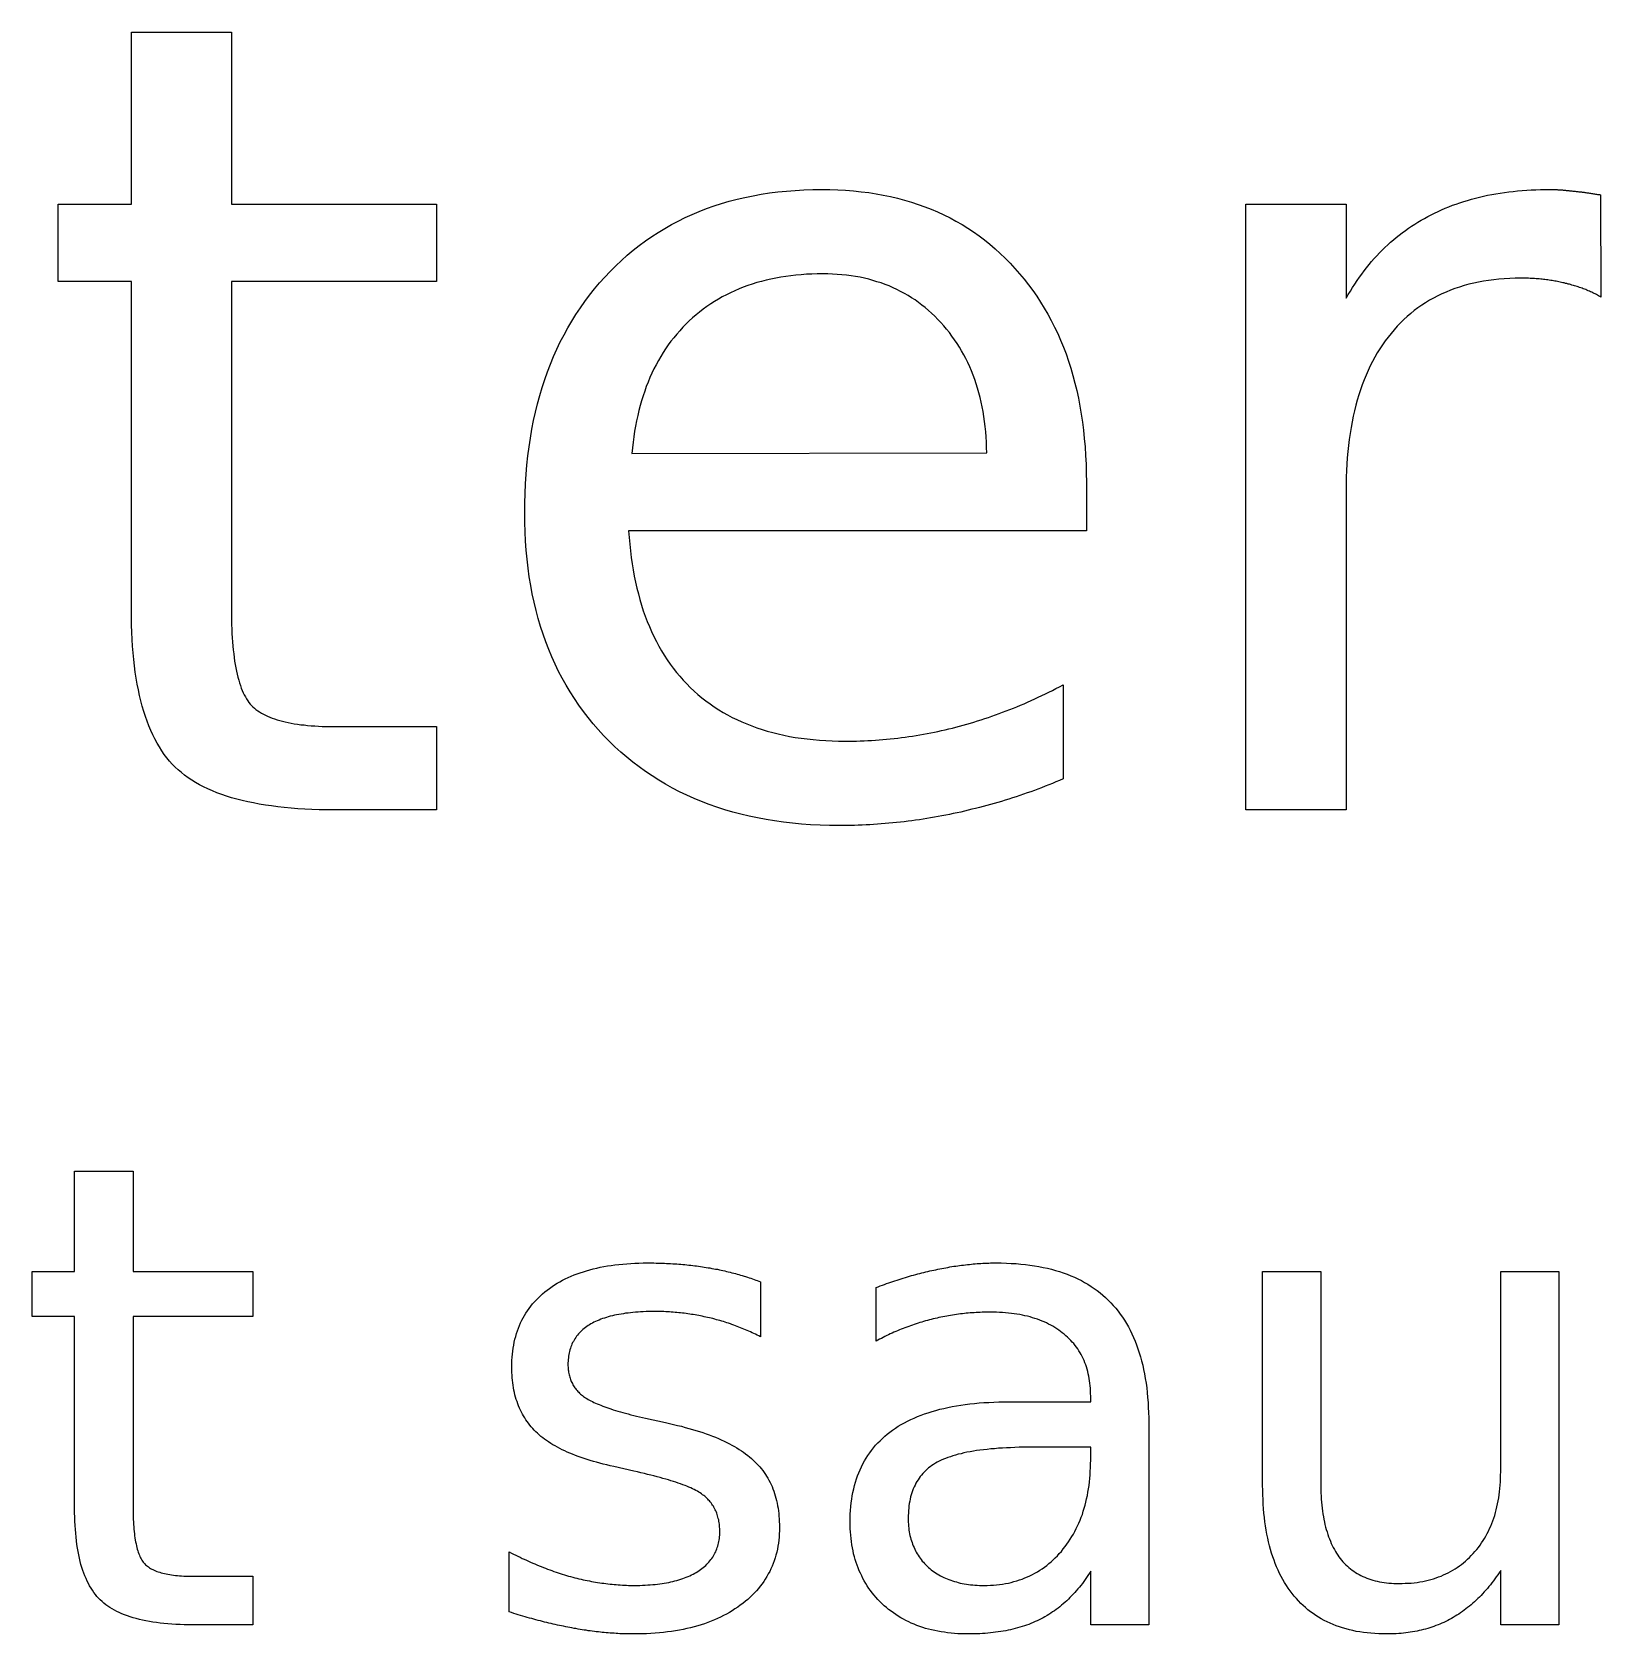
# Model space of a CAD drawing. Extents: x 0 to 494, y 0 to 480.
# Drawn here: x 215.5 to 239.47, y 364.95 to 389.44 of the extents above; entities that cross this region are included whole.
import ezdxf

# ---------------------------------------------------------------- set-up
doc = ezdxf.new("R2010")
doc.units = 0
doc.layers.get('0').update_dxf_attribs({"linetype": 'CONTINUOUS'})

msp = doc.modelspace()

# ---------------------------------------------------------------- linework, layer by layer
at = {"color": 0}
for points in [[(218.849, 379.147), (218.871, 379.126), (218.894, 379.106), (218.918, 379.086), (218.944, 379.067), (218.972, 379.049), (219, 379.032), (219.031, 379.015), (219.063, 378.999), (219.094, 378.983), (219.129, 378.968), (219.165, 378.954), (219.203, 378.942), (219.242, 378.929), (219.281, 378.917), (219.322, 378.906), (219.365, 378.896), (219.41, 378.886), (219.456, 378.876), (219.503, 378.868), (219.551, 378.861), (219.601, 378.854), (219.653, 378.849), (219.706, 378.843), (219.76, 378.838), (219.815, 378.835), (219.872, 378.831), (219.931, 378.828), (219.99, 378.826), (220.051, 378.825), (220.114, 378.825), (221.676, 378.825), (221.676, 377.551), (220.114, 377.551), (219.999, 377.553), (219.885, 377.554), (219.774, 377.558), (219.664, 377.564), (219.557, 377.569), (219.454, 377.578), (219.351, 377.588), (219.253, 377.599), (219.156, 377.611), (219.061, 377.625), (218.969, 377.64), (218.881, 377.657), (218.793, 377.675), (218.708, 377.694), (218.626, 377.715), (218.546, 377.737), (218.469, 377.761), (218.394, 377.787), (218.321, 377.814), (218.251, 377.842), (218.183, 377.872), (218.118, 377.903), (218.056, 377.936), (217.994, 377.969), (217.938, 378.006), (217.882, 378.043), (217.828, 378.081), (217.778, 378.121), (217.729, 378.162), (217.683, 378.206), (217.639, 378.25), (217.597, 378.297), (217.556, 378.349), (217.517, 378.4), (217.479, 378.456), (217.442, 378.513), (217.407, 378.572), (217.374, 378.635), (217.342, 378.699), (217.311, 378.765), (217.282, 378.835), (217.254, 378.906), (217.229, 378.981), (217.204, 379.057), (217.181, 379.135), (217.16, 379.217), (217.139, 379.3), (217.121, 379.386), (217.104, 379.474), (217.087, 379.565), (217.074, 379.658), (217.061, 379.753), (217.05, 379.851), (217.04, 379.951), (217.032, 380.054), (217.025, 380.158), (217.021, 380.267), (217.017, 380.376), (217.014, 380.487), (217.014, 380.603), (217.014, 385.629), (215.897, 385.629), (215.897, 386.813), (217.014, 386.813), (217.014, 389.442), (218.543, 389.442), (218.543, 386.813), (221.676, 386.813), (221.676, 385.629), (218.543, 385.629), (218.543, 380.603), (218.543, 380.528), (218.544, 380.456), (218.546, 380.385), (218.549, 380.315), (218.551, 380.247), (218.556, 380.182), (218.56, 380.118), (218.565, 380.056), (218.571, 379.996), (218.578, 379.938), (218.585, 379.881), (218.592, 379.826), (218.601, 379.774), (218.61, 379.722), (218.619, 379.672), (218.631, 379.625), (218.642, 379.579), (218.654, 379.535), (218.667, 379.493), (218.679, 379.453), (218.693, 379.414), (218.708, 379.378), (218.724, 379.342), (218.739, 379.308), (218.756, 379.278), (218.774, 379.249), (218.792, 379.219), (218.81, 379.194), (218.829, 379.169), (218.849, 379.147)], [(225.554, 379.421), (225.612, 379.367), (225.671, 379.315), (225.732, 379.265), (225.793, 379.217), (225.857, 379.171), (225.922, 379.126), (225.989, 379.083), (226.056, 379.042), (226.125, 379.003), (226.196, 378.965), (226.268, 378.931), (226.342, 378.896), (226.417, 378.865), (226.493, 378.835), (226.572, 378.807), (226.651, 378.781), (226.732, 378.756), (226.815, 378.733), (226.899, 378.713), (226.985, 378.693), (227.071, 378.675), (227.16, 378.66), (227.25, 378.646), (227.34, 378.635), (227.433, 378.625), (227.528, 378.617), (227.624, 378.61), (227.721, 378.606), (227.819, 378.603), (227.919, 378.601), (227.978, 378.601), (228.036, 378.603), (228.094, 378.604), (228.153, 378.606), (228.21, 378.608), (228.268, 378.61), (228.325, 378.614), (228.383, 378.617), (228.44, 378.621), (228.497, 378.626), (228.554, 378.631), (228.611, 378.636), (228.668, 378.642), (228.725, 378.649), (228.782, 378.656), (228.838, 378.662), (228.894, 378.671), (228.95, 378.679), (229.007, 378.688), (229.063, 378.697), (229.118, 378.707), (229.174, 378.718), (229.229, 378.728), (229.285, 378.739), (229.34, 378.751), (229.396, 378.764), (229.45, 378.776), (229.506, 378.789), (229.56, 378.803), (229.614, 378.817), (229.669, 378.832), (229.725, 378.846), (229.779, 378.862), (229.835, 378.878), (229.89, 378.894), (229.944, 378.911), (230, 378.929), (230.054, 378.947), (230.11, 378.965), (230.164, 378.983), (230.218, 379.003), (230.274, 379.024), (230.328, 379.043), (230.382, 379.064), (230.438, 379.086), (230.492, 379.107), (230.546, 379.129), (230.601, 379.153), (230.656, 379.175), (230.71, 379.199), (230.764, 379.224), (230.818, 379.247), (230.872, 379.272), (230.926, 379.299), (230.981, 379.325), (231.035, 379.351), (231.089, 379.378), (231.143, 379.406), (231.197, 379.433), (231.251, 379.461), (231.251, 378.024), (231.197, 378), (231.142, 377.978), (231.088, 377.956), (231.032, 377.933), (230.978, 377.912), (230.922, 377.89), (230.867, 377.869), (230.813, 377.85), (230.757, 377.829), (230.701, 377.81), (230.646, 377.79), (230.59, 377.772), (230.535, 377.753), (230.479, 377.735), (230.422, 377.717), (230.367, 377.7), (230.311, 377.682), (230.254, 377.665), (230.199, 377.65), (230.142, 377.633), (230.085, 377.618), (230.029, 377.603), (229.972, 377.588), (229.915, 377.574), (229.858, 377.56), (229.801, 377.546), (229.744, 377.532), (229.688, 377.519), (229.631, 377.506), (229.574, 377.494), (229.515, 377.482), (229.458, 377.471), (229.401, 377.46), (229.343, 377.449), (229.286, 377.439), (229.228, 377.428), (229.171, 377.419), (229.112, 377.41), (229.056, 377.401), (228.997, 377.393), (228.939, 377.385), (228.882, 377.378), (228.824, 377.371), (228.765, 377.364), (228.707, 377.357), (228.649, 377.351), (228.59, 377.346), (228.532, 377.342), (228.474, 377.336), (228.415, 377.332), (228.357, 377.328), (228.299, 377.325), (228.24, 377.322), (228.182, 377.319), (228.122, 377.317), (228.064, 377.315), (228.006, 377.314), (227.946, 377.313), (227.888, 377.313), (227.829, 377.313), (227.682, 377.314), (227.538, 377.318), (227.394, 377.325), (227.254, 377.335), (227.115, 377.347), (226.979, 377.364), (226.844, 377.382), (226.712, 377.404), (226.582, 377.428), (226.453, 377.456), (226.326, 377.485), (226.203, 377.518), (226.081, 377.554), (225.96, 377.593), (225.842, 377.635), (225.726, 377.679), (225.612, 377.726), (225.5, 377.776), (225.39, 377.829), (225.282, 377.885), (225.176, 377.944), (225.072, 378.006), (224.971, 378.071), (224.871, 378.138), (224.772, 378.208), (224.676, 378.281), (224.583, 378.357), (224.492, 378.436), (224.403, 378.517), (224.314, 378.601), (224.231, 378.689), (224.149, 378.778), (224.069, 378.869), (223.993, 378.963), (223.921, 379.057), (223.85, 379.154), (223.783, 379.253), (223.718, 379.354), (223.657, 379.457), (223.599, 379.563), (223.542, 379.669), (223.489, 379.779), (223.439, 379.89), (223.392, 380.004), (223.347, 380.119), (223.306, 380.236), (223.267, 380.356), (223.231, 380.476), (223.199, 380.6), (223.168, 380.726), (223.14, 380.853), (223.117, 380.983), (223.094, 381.114), (223.076, 381.247), (223.061, 381.383), (223.047, 381.521), (223.038, 381.66), (223.031, 381.801), (223.026, 381.946), (223.025, 382.092), (223.026, 382.242), (223.031, 382.39), (223.038, 382.536), (223.046, 382.681), (223.058, 382.822), (223.074, 382.963), (223.092, 383.101), (223.111, 383.236), (223.135, 383.371), (223.161, 383.503), (223.189, 383.632), (223.221, 383.76), (223.254, 383.885), (223.292, 384.008), (223.331, 384.129), (223.372, 384.249), (223.418, 384.365), (223.465, 384.481), (223.515, 384.593), (223.568, 384.704), (223.625, 384.813), (223.683, 384.919), (223.744, 385.024), (223.808, 385.126), (223.875, 385.226), (223.944, 385.324), (224.015, 385.421), (224.09, 385.514), (224.168, 385.606), (224.249, 385.696), (224.332, 385.783), (224.417, 385.868), (224.503, 385.95), (224.592, 386.029), (224.683, 386.106), (224.775, 386.178), (224.869, 386.249), (224.967, 386.315), (225.064, 386.379), (225.164, 386.44), (225.267, 386.499), (225.371, 386.553), (225.476, 386.606), (225.583, 386.654), (225.693, 386.7), (225.804, 386.743), (225.918, 386.783), (226.033, 386.821), (226.15, 386.856), (226.269, 386.886), (226.39, 386.915), (226.514, 386.94), (226.638, 386.963), (226.765, 386.982), (226.893, 386.999), (227.024, 387.011), (227.156, 387.022), (227.29, 387.029), (227.426, 387.033), (227.564, 387.036), (227.688, 387.035), (227.81, 387.031), (227.929, 387.024), (228.049, 387.014), (228.165, 387.001), (228.281, 386.987), (228.393, 386.969), (228.504, 386.95), (228.614, 386.926), (228.722, 386.901), (228.829, 386.874), (228.933, 386.842), (229.036, 386.808), (229.138, 386.772), (229.236, 386.733), (229.333, 386.692), (229.429, 386.647), (229.524, 386.601), (229.615, 386.551), (229.707, 386.499), (229.796, 386.444), (229.882, 386.386), (229.968, 386.326), (230.051, 386.263), (230.133, 386.197), (230.213, 386.129), (230.292, 386.057), (230.368, 385.983), (230.443, 385.907), (230.515, 385.828), (230.588, 385.747), (230.657, 385.664), (230.724, 385.579), (230.787, 385.493), (230.849, 385.404), (230.908, 385.314), (230.965, 385.221), (231.021, 385.128), (231.072, 385.031), (231.122, 384.932), (231.169, 384.832), (231.214, 384.731), (231.257, 384.626), (231.297, 384.521), (231.335, 384.412), (231.369, 384.303), (231.403, 384.19), (231.432, 384.076), (231.46, 383.961), (231.486, 383.844), (231.508, 383.725), (231.529, 383.603), (231.547, 383.479), (231.564, 383.354), (231.576, 383.228), (231.588, 383.099), (231.596, 382.967), (231.603, 382.835), (231.606, 382.699), (231.607, 382.563), (231.607, 381.818), (224.612, 381.818), (224.619, 381.714), (224.629, 381.612), (224.639, 381.511), (224.651, 381.412), (224.665, 381.315), (224.682, 381.219), (224.699, 381.125), (224.718, 381.033), (224.739, 380.943), (224.761, 380.854), (224.785, 380.767), (224.811, 380.681), (224.837, 380.596), (224.867, 380.514), (224.897, 380.433), (224.929, 380.354), (224.964, 380.276), (224.999, 380.201), (225.036, 380.126), (225.075, 380.054), (225.115, 379.983), (225.158, 379.914), (225.201, 379.847), (225.247, 379.781), (225.294, 379.717), (225.343, 379.654), (225.393, 379.593), (225.446, 379.533), (225.5, 379.476), (225.554, 379.421)], [(238.908, 385.606), (238.888, 385.61), (238.868, 385.615), (238.847, 385.619), (238.828, 385.624), (238.807, 385.628), (238.786, 385.632), (238.765, 385.636), (238.744, 385.639), (238.724, 385.643), (238.703, 385.646), (238.681, 385.65), (238.66, 385.653), (238.638, 385.656), (238.615, 385.658), (238.594, 385.661), (238.572, 385.664), (238.55, 385.665), (238.526, 385.668), (238.504, 385.669), (238.482, 385.671), (238.458, 385.672), (238.436, 385.674), (238.412, 385.675), (238.389, 385.676), (238.365, 385.678), (238.343, 385.678), (238.318, 385.679), (238.294, 385.679), (238.271, 385.679), (238.247, 385.679), (238.161, 385.679), (238.078, 385.675), (237.994, 385.671), (237.912, 385.664), (237.833, 385.656), (237.754, 385.646), (237.676, 385.633), (237.601, 385.619), (237.526, 385.604), (237.453, 385.586), (237.381, 385.567), (237.31, 385.544), (237.24, 385.521), (237.172, 385.496), (237.106, 385.468), (237.04, 385.439), (236.976, 385.408), (236.912, 385.376), (236.851, 385.342), (236.792, 385.304), (236.732, 385.267), (236.675, 385.226), (236.618, 385.183), (236.564, 385.14), (236.51, 385.094), (236.458, 385.046), (236.407, 384.996), (236.357, 384.944), (236.31, 384.892), (236.263, 384.836), (236.217, 384.779), (236.174, 384.721), (236.132, 384.661), (236.092, 384.6), (236.053, 384.537), (236.015, 384.472), (235.979, 384.407), (235.944, 384.339), (235.912, 384.269), (235.881, 384.197), (235.851, 384.125), (235.824, 384.05), (235.796, 383.974), (235.771, 383.896), (235.747, 383.817), (235.725, 383.736), (235.704, 383.653), (235.686, 383.569), (235.668, 383.483), (235.653, 383.396), (235.638, 383.307), (235.625, 383.215), (235.614, 383.124), (235.603, 383.029), (235.594, 382.933), (235.588, 382.836), (235.583, 382.737), (235.579, 382.636), (235.576, 382.533), (235.576, 382.431), (235.576, 377.551), (234.046, 377.551), (234.046, 386.813), (235.576, 386.813), (235.576, 385.374), (235.608, 385.429), (235.642, 385.483), (235.675, 385.537), (235.708, 385.59), (235.744, 385.643), (235.779, 385.693), (235.815, 385.743), (235.853, 385.792), (235.89, 385.84), (235.928, 385.888), (235.967, 385.933), (236.006, 385.978), (236.046, 386.022), (236.086, 386.065), (236.128, 386.107), (236.169, 386.149), (236.213, 386.189), (236.256, 386.228), (236.3, 386.265), (236.344, 386.303), (236.389, 386.339), (236.435, 386.375), (236.482, 386.41), (236.528, 386.443), (236.576, 386.475), (236.625, 386.506), (236.674, 386.536), (236.724, 386.567), (236.774, 386.594), (236.825, 386.622), (236.876, 386.649), (236.928, 386.675), (236.982, 386.7), (237.035, 386.725), (237.09, 386.749), (237.146, 386.771), (237.201, 386.793), (237.258, 386.813), (237.315, 386.833), (237.374, 386.851), (237.433, 386.869), (237.493, 386.886), (237.553, 386.903), (237.614, 386.918), (237.676, 386.932), (237.739, 386.946), (237.803, 386.958), (237.867, 386.969), (237.931, 386.979), (237.997, 386.989), (238.063, 386.999), (238.131, 387.006), (238.197, 387.013), (238.267, 387.019), (238.336, 387.024), (238.406, 387.028), (238.476, 387.032), (238.547, 387.033), (238.619, 387.035), (238.693, 387.035), (238.704, 387.035), (238.714, 387.035), (238.725, 387.035), (238.736, 387.035), (238.746, 387.035), (238.757, 387.035), (238.768, 387.035), (238.779, 387.033), (238.79, 387.033), (238.801, 387.033), (238.813, 387.032), (238.824, 387.032), (238.835, 387.031), (238.847, 387.031), (238.858, 387.029), (238.869, 387.028), (238.882, 387.028), (238.893, 387.026), (238.906, 387.025), (238.917, 387.025), (238.929, 387.024), (238.942, 387.022), (238.953, 387.021), (238.965, 387.019), (238.978, 387.018), (238.99, 387.017), (239.003, 387.015), (239.015, 387.014), (239.028, 387.013), (239.04, 387.011), (239.053, 387.01), (239.065, 387.008), (239.079, 387.007), (239.092, 387.006), (239.104, 387.004), (239.118, 387.003), (239.132, 387.001), (239.144, 387), (239.158, 386.999), (239.172, 386.997), (239.185, 386.996), (239.199, 386.993), (239.213, 386.992), (239.226, 386.99), (239.24, 386.987), (239.256, 386.986), (239.269, 386.983), (239.283, 386.982), (239.297, 386.979), (239.313, 386.978), (239.326, 386.975), (239.342, 386.974), (239.356, 386.971), (239.371, 386.968), (239.386, 386.965), (239.401, 386.964), (239.417, 386.961), (239.432, 386.958), (239.447, 386.956), (239.463, 386.953), (239.471, 385.39), (239.453, 385.4), (239.436, 385.41), (239.418, 385.419), (239.401, 385.428), (239.383, 385.438), (239.365, 385.446), (239.349, 385.456), (239.331, 385.464), (239.313, 385.472), (239.294, 385.481), (239.275, 385.487), (239.257, 385.496), (239.239, 385.504), (239.221, 385.511), (239.201, 385.518), (239.183, 385.525), (239.164, 385.532), (239.144, 385.539), (239.125, 385.546), (239.107, 385.551), (239.088, 385.558), (239.068, 385.564), (239.049, 385.569), (239.028, 385.575), (239.008, 385.581), (238.989, 385.586), (238.968, 385.59), (238.949, 385.596), (238.928, 385.6), (238.908, 385.606)], [(229.383, 385.001), (229.338, 385.05), (229.29, 385.097), (229.243, 385.143), (229.194, 385.186), (229.144, 385.229), (229.094, 385.269), (229.042, 385.308), (228.99, 385.346), (228.936, 385.381), (228.882, 385.415), (228.826, 385.447), (228.769, 385.478), (228.711, 385.507), (228.653, 385.533), (228.593, 385.56), (228.533, 385.583), (228.471, 385.606), (228.408, 385.626), (228.344, 385.646), (228.281, 385.662), (228.215, 385.679), (228.149, 385.693), (228.081, 385.706), (228.013, 385.715), (227.943, 385.725), (227.872, 385.732), (227.801, 385.737), (227.728, 385.742), (227.656, 385.744), (227.581, 385.746), (227.496, 385.744), (227.413, 385.742), (227.331, 385.739), (227.25, 385.733), (227.169, 385.725), (227.092, 385.717), (227.014, 385.707), (226.938, 385.694), (226.862, 385.681), (226.788, 385.665), (226.714, 385.649), (226.643, 385.631), (226.572, 385.611), (226.501, 385.589), (226.433, 385.565), (226.365, 385.54), (226.3, 385.515), (226.235, 385.486), (226.169, 385.457), (226.107, 385.426), (226.044, 385.393), (225.985, 385.358), (225.925, 385.322), (225.867, 385.285), (225.808, 385.246), (225.753, 385.206), (225.697, 385.162), (225.643, 385.119), (225.59, 385.074), (225.539, 385.026), (225.489, 384.978), (225.44, 384.928), (225.393, 384.876), (225.347, 384.824), (225.303, 384.769), (225.26, 384.715), (225.218, 384.658), (225.178, 384.601), (225.14, 384.542), (225.103, 384.482), (225.067, 384.419), (225.033, 384.357), (225, 384.293), (224.969, 384.226), (224.939, 384.16), (224.91, 384.092), (224.883, 384.022), (224.858, 383.951), (224.833, 383.879), (224.811, 383.806), (224.789, 383.732), (224.769, 383.656), (224.751, 383.578), (224.733, 383.5), (224.718, 383.419), (224.704, 383.339), (224.692, 383.256), (224.681, 383.172), (224.671, 383.088), (224.663, 383), (230.086, 383.008), (230.083, 383.092), (230.081, 383.174), (230.076, 383.254), (230.069, 383.333), (230.061, 383.411), (230.053, 383.487), (230.042, 383.564), (230.029, 383.639), (230.015, 383.713), (230, 383.785), (229.983, 383.857), (229.965, 383.926), (229.946, 383.996), (229.925, 384.064), (229.901, 384.131), (229.878, 384.197), (229.851, 384.263), (229.825, 384.325), (229.796, 384.388), (229.767, 384.449), (229.735, 384.51), (229.701, 384.568), (229.667, 384.626), (229.631, 384.683), (229.593, 384.739), (229.554, 384.794), (229.514, 384.847), (229.471, 384.9), (229.428, 384.951), (229.383, 385.001)], [(217.218, 366.025), (217.231, 366.013), (217.244, 366), (217.258, 365.989), (217.274, 365.978), (217.289, 365.967), (217.306, 365.957), (217.324, 365.947), (217.342, 365.938), (217.361, 365.928), (217.382, 365.919), (217.403, 365.911), (217.424, 365.904), (217.447, 365.897), (217.469, 365.89), (217.494, 365.883), (217.519, 365.878), (217.544, 365.872), (217.572, 365.867), (217.599, 365.861), (217.628, 365.857), (217.657, 365.853), (217.686, 365.85), (217.717, 365.846), (217.749, 365.843), (217.782, 365.842), (217.815, 365.839), (217.849, 365.838), (217.883, 365.838), (217.919, 365.836), (217.956, 365.836), (218.868, 365.836), (218.868, 365.093), (217.956, 365.093), (217.888, 365.094), (217.822, 365.094), (217.757, 365.097), (217.693, 365.1), (217.631, 365.104), (217.571, 365.108), (217.511, 365.114), (217.453, 365.121), (217.397, 365.128), (217.342, 365.136), (217.289, 365.144), (217.236, 365.154), (217.185, 365.165), (217.136, 365.176), (217.087, 365.189), (217.042, 365.201), (216.996, 365.215), (216.953, 365.231), (216.91, 365.246), (216.869, 365.263), (216.829, 365.281), (216.792, 365.299), (216.756, 365.318), (216.719, 365.338), (216.686, 365.358), (216.654, 365.379), (216.622, 365.401), (216.593, 365.425), (216.565, 365.45), (216.538, 365.475), (216.513, 365.501), (216.487, 365.529), (216.464, 365.558), (216.44, 365.589), (216.418, 365.621), (216.397, 365.654), (216.376, 365.689), (216.357, 365.725), (216.339, 365.763), (216.321, 365.801), (216.304, 365.842), (216.288, 365.883), (216.272, 365.926), (216.258, 365.971), (216.244, 366.017), (216.232, 366.064), (216.221, 366.112), (216.21, 366.164), (216.2, 366.215), (216.19, 366.268), (216.182, 366.322), (216.175, 366.378), (216.168, 366.435), (216.163, 366.493), (216.158, 366.553), (216.154, 366.614), (216.151, 366.676), (216.149, 366.74), (216.147, 366.807), (216.147, 366.874), (216.147, 369.806), (215.496, 369.806), (215.496, 370.496), (216.147, 370.496), (216.147, 372.029), (217.039, 372.029), (217.039, 370.496), (218.868, 370.496), (218.868, 369.806), (217.039, 369.806), (217.039, 366.874), (217.04, 366.829), (217.04, 366.787), (217.042, 366.746), (217.043, 366.706), (217.044, 366.667), (217.047, 366.628), (217.05, 366.59), (217.053, 366.554), (217.056, 366.519), (217.06, 366.485), (217.064, 366.453), (217.068, 366.421), (217.074, 366.389), (217.078, 366.36), (217.085, 366.331), (217.09, 366.303), (217.097, 366.276), (217.104, 366.25), (217.111, 366.226), (217.119, 366.203), (217.126, 366.179), (217.136, 366.158), (217.144, 366.138), (217.154, 366.118), (217.164, 366.1), (217.174, 366.083), (217.185, 366.067), (217.194, 366.051), (217.207, 366.037), (217.218, 366.025)], [(225.847, 369.786), (225.819, 369.793), (225.793, 369.799), (225.765, 369.804), (225.737, 369.81), (225.711, 369.815), (225.683, 369.821), (225.656, 369.826), (225.629, 369.831), (225.601, 369.836), (225.574, 369.84), (225.546, 369.844), (225.518, 369.849), (225.49, 369.851), (225.462, 369.856), (225.435, 369.858), (225.407, 369.862), (225.378, 369.865), (225.35, 369.868), (225.322, 369.869), (225.293, 369.872), (225.265, 369.874), (225.237, 369.876), (225.208, 369.878), (225.179, 369.879), (225.151, 369.881), (225.122, 369.881), (225.094, 369.882), (225.065, 369.882), (225.036, 369.883), (225.007, 369.883), (224.964, 369.882), (224.921, 369.882), (224.879, 369.881), (224.837, 369.879), (224.796, 369.878), (224.756, 369.875), (224.717, 369.872), (224.678, 369.868), (224.64, 369.865), (224.603, 369.86), (224.567, 369.856), (224.532, 369.85), (224.496, 369.844), (224.462, 369.839), (224.429, 369.832), (224.396, 369.825), (224.364, 369.818), (224.332, 369.81), (224.301, 369.801), (224.272, 369.793), (224.243, 369.783), (224.215, 369.774), (224.188, 369.764), (224.16, 369.753), (224.133, 369.742), (224.108, 369.731), (224.083, 369.719), (224.06, 369.707), (224.036, 369.693), (224.014, 369.681), (223.992, 369.667), (223.972, 369.653), (223.951, 369.638), (223.932, 369.622), (223.914, 369.607), (223.896, 369.592), (223.879, 369.575), (223.862, 369.558), (223.847, 369.54), (223.832, 369.522), (223.818, 369.504), (223.804, 369.486), (223.792, 369.467), (223.779, 369.447), (223.768, 369.426), (223.757, 369.407), (223.747, 369.386), (223.739, 369.364), (223.731, 369.343), (223.722, 369.321), (223.715, 369.297), (223.71, 369.274), (223.704, 369.25), (223.699, 369.226), (223.694, 369.201), (223.692, 369.176), (223.689, 369.151), (223.688, 369.125), (223.686, 369.1), (223.686, 369.072), (223.686, 369.053), (223.688, 369.032), (223.689, 369.013), (223.69, 368.993), (223.693, 368.974), (223.696, 368.954), (223.699, 368.936), (223.703, 368.917), (223.707, 368.899), (223.712, 368.881), (223.718, 368.864), (223.724, 368.846), (223.731, 368.829), (223.737, 368.813), (223.744, 368.796), (223.753, 368.781), (223.761, 368.764), (223.771, 368.749), (223.781, 368.733), (223.79, 368.719), (223.801, 368.704), (223.813, 368.69), (223.825, 368.676), (223.837, 368.662), (223.85, 368.649), (223.864, 368.635), (223.878, 368.622), (223.892, 368.61), (223.907, 368.597), (223.922, 368.585), (223.939, 368.574), (223.956, 368.563), (223.974, 368.551), (223.993, 368.539), (224.014, 368.528), (224.036, 368.517), (224.058, 368.506), (224.082, 368.494), (224.107, 368.482), (224.133, 368.471), (224.16, 368.46), (224.188, 368.449), (224.217, 368.438), (224.247, 368.426), (224.278, 368.415), (224.31, 368.404), (224.343, 368.393), (224.378, 368.382), (224.413, 368.371), (224.45, 368.36), (224.487, 368.35), (224.525, 368.339), (224.565, 368.328), (224.606, 368.317), (224.647, 368.306), (224.69, 368.296), (224.735, 368.285), (224.779, 368.274), (224.825, 368.264), (224.872, 368.253), (225.176, 368.185), (225.239, 368.171), (225.3, 368.157), (225.36, 368.143), (225.418, 368.128), (225.476, 368.112), (225.532, 368.097), (225.587, 368.082), (225.642, 368.065), (225.694, 368.049), (225.746, 368.032), (225.796, 368.014), (225.844, 367.996), (225.892, 367.978), (225.939, 367.96), (225.985, 367.94), (226.028, 367.921), (226.071, 367.901), (226.112, 367.881), (226.153, 367.861), (226.192, 367.84), (226.231, 367.819), (226.267, 367.797), (226.303, 367.775), (226.337, 367.753), (226.369, 367.731), (226.401, 367.707), (226.432, 367.683), (226.462, 367.66), (226.49, 367.636), (226.517, 367.611), (226.543, 367.586), (226.568, 367.561), (226.593, 367.535), (226.617, 367.508), (226.639, 367.481), (226.661, 367.453), (226.682, 367.424), (226.703, 367.394), (226.721, 367.365), (226.739, 367.335), (226.757, 367.303), (226.774, 367.271), (226.789, 367.239), (226.804, 367.206), (226.817, 367.171), (226.831, 367.136), (226.842, 367.101), (226.853, 367.065), (226.864, 367.029), (226.872, 366.992), (226.882, 366.954), (226.889, 366.915), (226.896, 366.876), (226.901, 366.836), (226.907, 366.796), (226.91, 366.754), (226.914, 366.713), (226.915, 366.671), (226.917, 366.628), (226.918, 366.583), (226.917, 366.533), (226.915, 366.485), (226.911, 366.436), (226.907, 366.389), (226.901, 366.342), (226.893, 366.296), (226.885, 366.25), (226.875, 366.206), (226.864, 366.161), (226.851, 366.117), (226.837, 366.074), (226.822, 366.032), (226.806, 365.99), (226.788, 365.95), (226.768, 365.91), (226.747, 365.871), (226.725, 365.832), (226.701, 365.794), (226.678, 365.757), (226.651, 365.719), (226.624, 365.685), (226.596, 365.649), (226.565, 365.614), (226.535, 365.581), (226.501, 365.547), (226.468, 365.515), (226.433, 365.483), (226.396, 365.453), (226.358, 365.422), (226.319, 365.393), (226.279, 365.364), (226.237, 365.336), (226.196, 365.31), (226.153, 365.283), (226.11, 365.258), (226.064, 365.235), (226.018, 365.211), (225.971, 365.19), (225.924, 365.168), (225.874, 365.149), (225.824, 365.129), (225.772, 365.111), (225.721, 365.094), (225.668, 365.078), (225.614, 365.064), (225.558, 365.049), (225.503, 365.036), (225.446, 365.024), (225.388, 365.013), (225.329, 365.003), (225.269, 364.993), (225.208, 364.985), (225.146, 364.978), (225.083, 364.971), (225.019, 364.965), (224.954, 364.961), (224.888, 364.958), (224.821, 364.956), (224.753, 364.954), (224.685, 364.954), (224.656, 364.954), (224.626, 364.954), (224.597, 364.954), (224.568, 364.956), (224.539, 364.956), (224.51, 364.957), (224.479, 364.958), (224.45, 364.96), (224.421, 364.961), (224.39, 364.964), (224.361, 364.965), (224.331, 364.968), (224.301, 364.969), (224.271, 364.972), (224.24, 364.975), (224.21, 364.978), (224.181, 364.982), (224.15, 364.985), (224.119, 364.989), (224.089, 364.992), (224.057, 364.996), (224.026, 365), (223.996, 365.004), (223.965, 365.01), (223.933, 365.014), (223.903, 365.019), (223.872, 365.024), (223.84, 365.029), (223.808, 365.035), (223.778, 365.04), (223.746, 365.046), (223.715, 365.051), (223.683, 365.058), (223.651, 365.064), (223.619, 365.071), (223.589, 365.076), (223.557, 365.083), (223.524, 365.09), (223.492, 365.097), (223.46, 365.104), (223.428, 365.112), (223.394, 365.119), (223.362, 365.128), (223.329, 365.136), (223.296, 365.144), (223.264, 365.153), (223.231, 365.161), (223.197, 365.169), (223.164, 365.179), (223.131, 365.189), (223.096, 365.197), (223.063, 365.207), (223.029, 365.217), (222.994, 365.228), (222.961, 365.237), (222.926, 365.247), (222.893, 365.258), (222.858, 365.269), (222.824, 365.281), (222.789, 365.292), (222.789, 366.207), (222.822, 366.19), (222.854, 366.174), (222.888, 366.158), (222.919, 366.142), (222.953, 366.126), (222.985, 366.11), (223.018, 366.096), (223.05, 366.081), (223.082, 366.065), (223.115, 366.051), (223.147, 366.037), (223.181, 366.024), (223.212, 366.01), (223.244, 365.996), (223.276, 365.983), (223.31, 365.971), (223.342, 365.958), (223.374, 365.946), (223.406, 365.935), (223.439, 365.922), (223.471, 365.911), (223.503, 365.9), (223.535, 365.889), (223.567, 365.879), (223.599, 365.868), (223.631, 365.858), (223.663, 365.849), (223.694, 365.84), (223.726, 365.831), (223.758, 365.822), (223.79, 365.814), (223.822, 365.806), (223.854, 365.799), (223.885, 365.79), (223.917, 365.783), (223.949, 365.776), (223.981, 365.769), (224.013, 365.764), (224.044, 365.758), (224.075, 365.753), (224.107, 365.747), (224.139, 365.742), (224.171, 365.736), (224.201, 365.732), (224.233, 365.728), (224.265, 365.724), (224.296, 365.719), (224.328, 365.717), (224.36, 365.714), (224.39, 365.71), (224.422, 365.708), (224.453, 365.706), (224.485, 365.703), (224.517, 365.701), (224.547, 365.7), (224.579, 365.699), (224.61, 365.697), (224.642, 365.697), (224.672, 365.696), (224.704, 365.696), (224.744, 365.697), (224.786, 365.697), (224.826, 365.699), (224.865, 365.7), (224.904, 365.703), (224.943, 365.706), (224.981, 365.708), (225.018, 365.711), (225.054, 365.715), (225.089, 365.719), (225.125, 365.725), (225.158, 365.731), (225.193, 365.736), (225.226, 365.743), (225.258, 365.75), (225.29, 365.757), (225.321, 365.764), (225.351, 365.772), (225.382, 365.782), (225.411, 365.79), (225.439, 365.8), (225.468, 365.811), (225.494, 365.821), (225.522, 365.832), (225.547, 365.844), (225.574, 365.856), (225.597, 365.868), (225.622, 365.881), (225.646, 365.894), (225.668, 365.908), (225.69, 365.924), (225.711, 365.939), (225.732, 365.954), (225.753, 365.969), (225.771, 365.986), (225.79, 366.003), (225.807, 366.019), (225.824, 366.036), (225.84, 366.054), (225.856, 366.072), (225.871, 366.092), (225.885, 366.11), (225.897, 366.129), (225.91, 366.149), (225.921, 366.169), (225.932, 366.189), (225.943, 366.21), (225.951, 366.232), (225.96, 366.253), (225.968, 366.275), (225.975, 366.297), (225.982, 366.321), (225.987, 366.343), (225.992, 366.367), (225.996, 366.39), (226, 366.415), (226.003, 366.44), (226.004, 366.465), (226.006, 366.49), (226.006, 366.517), (226.006, 366.54), (226.004, 366.564), (226.003, 366.588), (226.001, 366.61), (225.999, 366.632), (225.996, 366.654), (225.993, 366.676), (225.989, 366.697), (225.983, 366.718), (225.978, 366.739), (225.972, 366.758), (225.967, 366.779), (225.96, 366.799), (225.953, 366.817), (225.944, 366.836), (225.936, 366.854), (225.926, 366.872), (225.917, 366.89), (225.907, 366.907), (225.896, 366.924), (225.885, 366.94), (225.874, 366.956), (225.861, 366.972), (225.849, 366.987), (225.835, 367.001), (225.821, 367.017), (225.807, 367.031), (225.792, 367.044), (225.776, 367.058), (225.76, 367.071), (225.743, 367.083), (225.725, 367.097), (225.706, 367.11), (225.685, 367.122), (225.664, 367.135), (225.64, 367.147), (225.615, 367.16), (225.59, 367.172), (225.563, 367.186), (225.535, 367.199), (225.504, 367.211), (225.474, 367.224), (225.442, 367.236), (225.407, 367.247), (225.372, 367.26), (225.336, 367.272), (225.299, 367.285), (225.26, 367.297), (225.221, 367.31), (225.179, 367.322), (225.136, 367.333), (225.092, 367.346), (225.047, 367.358), (225, 367.371), (224.953, 367.382), (224.903, 367.394), (224.853, 367.407), (224.801, 367.418), (224.749, 367.431), (224.694, 367.442), (224.385, 367.515), (224.331, 367.526), (224.278, 367.539), (224.225, 367.551), (224.174, 367.564), (224.124, 367.578), (224.074, 367.592), (224.025, 367.606), (223.978, 367.621), (223.932, 367.635), (223.886, 367.651), (223.842, 367.667), (223.799, 367.683), (223.757, 367.7), (223.715, 367.717), (223.675, 367.735), (223.636, 367.751), (223.597, 367.771), (223.561, 367.789), (223.525, 367.808), (223.489, 367.828), (223.456, 367.847), (223.422, 367.868), (223.39, 367.889), (223.358, 367.91), (223.329, 367.932), (223.3, 367.953), (223.272, 367.975), (223.244, 367.999), (223.219, 368.022), (223.194, 368.046), (223.169, 368.069), (223.147, 368.094), (223.124, 368.121), (223.103, 368.146), (223.082, 368.174), (223.063, 368.2), (223.043, 368.228), (223.025, 368.257), (223.007, 368.286), (222.99, 368.315), (222.975, 368.346), (222.96, 368.376), (222.944, 368.408), (222.932, 368.44), (222.919, 368.474), (222.907, 368.507), (222.896, 368.54), (222.886, 368.575), (222.876, 368.61), (222.868, 368.646), (222.86, 368.682), (222.853, 368.718), (222.847, 368.756), (222.842, 368.793), (222.837, 368.832), (222.833, 368.871), (222.831, 368.911), (222.829, 368.951), (222.828, 368.993), (222.828, 369.033), (222.828, 369.085), (222.829, 369.133), (222.833, 369.183), (222.837, 369.231), (222.842, 369.278), (222.849, 369.325), (222.857, 369.371), (222.865, 369.415), (222.876, 369.46), (222.888, 369.503), (222.9, 369.546), (222.914, 369.588), (222.929, 369.629), (222.944, 369.669), (222.962, 369.71), (222.981, 369.749), (223.001, 369.786), (223.022, 369.824), (223.044, 369.86), (223.068, 369.896), (223.092, 369.931), (223.118, 369.965), (223.144, 369.999), (223.174, 370.031), (223.203, 370.063), (223.233, 370.094), (223.265, 370.125), (223.297, 370.154), (223.332, 370.183), (223.368, 370.211), (223.404, 370.237), (223.442, 370.264), (223.481, 370.29), (223.519, 370.314), (223.56, 370.338), (223.601, 370.36), (223.644, 370.382), (223.688, 370.403), (223.732, 370.422), (223.778, 370.442), (223.825, 370.46), (223.872, 370.476), (223.921, 370.492), (223.971, 370.507), (224.021, 370.522), (224.072, 370.535), (224.125, 370.547), (224.179, 370.56), (224.233, 370.569), (224.289, 370.579), (224.346, 370.589), (224.404, 370.596), (224.462, 370.603), (224.522, 370.608), (224.583, 370.614), (224.644, 370.618), (224.707, 370.621), (224.771, 370.624), (224.836, 370.625), (224.901, 370.625), (224.935, 370.625), (224.967, 370.625), (224.999, 370.625), (225.032, 370.624), (225.064, 370.624), (225.096, 370.622), (225.128, 370.622), (225.16, 370.621), (225.192, 370.619), (225.222, 370.618), (225.254, 370.615), (225.286, 370.614), (225.317, 370.612), (225.347, 370.61), (225.379, 370.607), (225.41, 370.606), (225.44, 370.603), (225.471, 370.6), (225.501, 370.597), (225.532, 370.593), (225.561, 370.59), (225.592, 370.586), (225.622, 370.583), (225.651, 370.579), (225.681, 370.575), (225.711, 370.571), (225.74, 370.567), (225.769, 370.563), (225.799, 370.558), (225.828, 370.553), (225.856, 370.549), (225.885, 370.543), (225.914, 370.537), (225.942, 370.533), (225.971, 370.528), (225.999, 370.521), (226.026, 370.515), (226.054, 370.51), (226.082, 370.503), (226.11, 370.497), (226.136, 370.49), (226.164, 370.483), (226.19, 370.476), (226.218, 370.469), (226.244, 370.463), (226.271, 370.456), (226.297, 370.449), (226.324, 370.44), (226.35, 370.432), (226.376, 370.425), (226.401, 370.417), (226.428, 370.408), (226.453, 370.4), (226.479, 370.392), (226.504, 370.382), (226.529, 370.374), (226.554, 370.364), (226.579, 370.356), (226.603, 370.346), (226.628, 370.336), (226.628, 369.497), (226.603, 369.51), (226.578, 369.522), (226.553, 369.535), (226.528, 369.547), (226.501, 369.558), (226.476, 369.571), (226.451, 369.582), (226.425, 369.593), (226.4, 369.604), (226.374, 369.615), (226.349, 369.625), (226.322, 369.636), (226.296, 369.646), (226.271, 369.656), (226.244, 369.665), (226.218, 369.675), (226.192, 369.685), (226.167, 369.693), (226.14, 369.703), (226.114, 369.711), (226.087, 369.719), (226.061, 369.728), (226.035, 369.736), (226.007, 369.744), (225.981, 369.751), (225.954, 369.758), (225.928, 369.767), (225.9, 369.774), (225.874, 369.779), (225.847, 369.786)], [(230.915, 365.185), (230.885, 365.169), (230.854, 365.156), (230.824, 365.142), (230.792, 365.128), (230.758, 365.114), (230.726, 365.101), (230.693, 365.09), (230.66, 365.078), (230.625, 365.067), (230.592, 365.057), (230.556, 365.046), (230.521, 365.037), (230.485, 365.028), (230.449, 365.019), (230.411, 365.011), (230.375, 365.004), (230.338, 364.997), (230.299, 364.99), (230.26, 364.985), (230.221, 364.979), (230.182, 364.975), (230.142, 364.969), (230.101, 364.967), (230.061, 364.963), (230.019, 364.96), (229.978, 364.958), (229.936, 364.956), (229.893, 364.954), (229.85, 364.954), (229.807, 364.954), (229.751, 364.954), (229.697, 364.956), (229.644, 364.958), (229.592, 364.963), (229.539, 364.967), (229.487, 364.972), (229.438, 364.979), (229.388, 364.986), (229.339, 364.996), (229.29, 365.006), (229.243, 365.015), (229.197, 365.028), (229.151, 365.04), (229.106, 365.054), (229.061, 365.069), (229.018, 365.085), (228.975, 365.103), (228.932, 365.121), (228.892, 365.139), (228.85, 365.16), (228.811, 365.181), (228.771, 365.203), (228.733, 365.226), (228.696, 365.25), (228.658, 365.275), (228.622, 365.301), (228.586, 365.329), (228.551, 365.357), (228.518, 365.386), (228.485, 365.417), (228.453, 365.449), (228.422, 365.481), (228.392, 365.514), (228.364, 365.547), (228.336, 365.581), (228.31, 365.617), (228.285, 365.651), (228.26, 365.689), (228.236, 365.725), (228.214, 365.764), (228.193, 365.801), (228.174, 365.842), (228.154, 365.881), (228.136, 365.921), (228.119, 365.963), (228.104, 366.004), (228.089, 366.047), (228.075, 366.09), (228.064, 366.135), (228.051, 366.179), (228.042, 366.225), (228.032, 366.271), (228.024, 366.318), (228.017, 366.365), (228.011, 366.414), (228.007, 366.463), (228.003, 366.513), (228, 366.563), (227.999, 366.614), (227.997, 366.665), (227.999, 366.726), (228, 366.785), (228.004, 366.843), (228.008, 366.901), (228.015, 366.957), (228.022, 367.013), (228.031, 367.067), (228.04, 367.119), (228.053, 367.172), (228.065, 367.224), (228.079, 367.274), (228.094, 367.324), (228.112, 367.372), (228.131, 367.419), (228.15, 367.465), (228.171, 367.511), (228.193, 367.554), (228.217, 367.599), (228.242, 367.64), (228.268, 367.682), (228.296, 367.722), (228.325, 367.761), (228.356, 367.8), (228.386, 367.838), (228.419, 367.874), (228.454, 367.908), (228.49, 367.943), (228.528, 367.976), (228.565, 368.008), (228.606, 368.04), (228.647, 368.071), (228.69, 368.1), (228.733, 368.128), (228.779, 368.156), (228.826, 368.182), (228.875, 368.207), (228.924, 368.231), (228.975, 368.254), (229.026, 368.276), (229.081, 368.297), (229.135, 368.318), (229.192, 368.336), (229.249, 368.354), (229.307, 368.372), (229.368, 368.388), (229.429, 368.403), (229.492, 368.417), (229.556, 368.429), (229.621, 368.442), (229.688, 368.451), (229.756, 368.461), (229.825, 368.471), (229.896, 368.478), (229.968, 368.485), (230.042, 368.49), (230.117, 368.494), (230.193, 368.499), (230.269, 368.501), (230.349, 368.503), (230.429, 368.503), (231.674, 368.503), (231.674, 368.59), (231.672, 368.631), (231.671, 368.671), (231.669, 368.71), (231.665, 368.749), (231.661, 368.786), (231.657, 368.824), (231.651, 368.861), (231.644, 368.897), (231.636, 368.932), (231.628, 368.968), (231.618, 369.001), (231.608, 369.036), (231.597, 369.068), (231.585, 369.101), (231.572, 369.133), (231.558, 369.164), (231.543, 369.194), (231.528, 369.225), (231.511, 369.254), (231.493, 369.282), (231.475, 369.311), (231.456, 369.338), (231.435, 369.365), (231.414, 369.392), (231.392, 369.417), (231.368, 369.442), (231.344, 369.467), (231.319, 369.49), (231.294, 369.513), (231.268, 369.536), (231.24, 369.557), (231.213, 369.579), (231.185, 369.6), (231.156, 369.619), (231.125, 369.639), (231.094, 369.657), (231.063, 369.675), (231.031, 369.692), (230.999, 369.708), (230.964, 369.724), (230.931, 369.737), (230.894, 369.751), (230.86, 369.765), (230.822, 369.776), (230.786, 369.789), (230.747, 369.8), (230.708, 369.81), (230.669, 369.819), (230.629, 369.828), (230.589, 369.836), (230.547, 369.843), (230.504, 369.849), (230.461, 369.854), (230.418, 369.86), (230.372, 369.864), (230.328, 369.867), (230.282, 369.869), (230.235, 369.872), (230.188, 369.872), (230.139, 369.874), (230.108, 369.874), (230.078, 369.872), (230.047, 369.872), (230.017, 369.871), (229.986, 369.869), (229.956, 369.868), (229.925, 369.867), (229.894, 369.865), (229.864, 369.862), (229.833, 369.861), (229.803, 369.858), (229.772, 369.856), (229.743, 369.853), (229.713, 369.849), (229.682, 369.846), (229.653, 369.842), (229.622, 369.838), (229.592, 369.833), (229.563, 369.829), (229.532, 369.824), (229.503, 369.818), (229.474, 369.814), (229.443, 369.808), (229.414, 369.803), (229.385, 369.796), (229.354, 369.79), (229.325, 369.783), (229.296, 369.776), (229.267, 369.769), (229.237, 369.763), (229.208, 369.754), (229.179, 369.747), (229.15, 369.739), (229.121, 369.731), (229.092, 369.722), (229.063, 369.714), (229.035, 369.704), (229.006, 369.696), (228.976, 369.686), (228.949, 369.676), (228.919, 369.665), (228.892, 369.656), (228.864, 369.646), (228.835, 369.635), (228.807, 369.624), (228.779, 369.612), (228.751, 369.601), (228.722, 369.589), (228.694, 369.578), (228.667, 369.565), (228.639, 369.553), (228.611, 369.54), (228.585, 369.526), (228.557, 369.514), (228.529, 369.5), (228.501, 369.486), (228.475, 369.472), (228.447, 369.458), (228.421, 369.444), (228.393, 369.429), (228.393, 370.25), (228.425, 370.261), (228.458, 370.274), (228.49, 370.286), (228.522, 370.297), (228.554, 370.31), (228.588, 370.321), (228.619, 370.332), (228.651, 370.343), (228.683, 370.354), (228.715, 370.364), (228.747, 370.374), (228.778, 370.385), (228.81, 370.394), (228.842, 370.404), (228.874, 370.414), (228.904, 370.422), (228.936, 370.432), (228.968, 370.44), (228.999, 370.449), (229.031, 370.457), (229.061, 370.465), (229.092, 370.474), (229.124, 370.481), (229.154, 370.489), (229.185, 370.496), (229.215, 370.503), (229.247, 370.51), (229.278, 370.517), (229.308, 370.522), (229.339, 370.529), (229.369, 370.535), (229.4, 370.542), (229.431, 370.547), (229.46, 370.553), (229.49, 370.558), (229.521, 370.564), (229.551, 370.569), (229.581, 370.574), (229.611, 370.578), (229.642, 370.583), (229.671, 370.588), (229.701, 370.59), (229.731, 370.594), (229.761, 370.599), (229.79, 370.601), (229.821, 370.604), (229.85, 370.607), (229.879, 370.61), (229.91, 370.612), (229.939, 370.615), (229.968, 370.617), (229.997, 370.618), (230.026, 370.621), (230.057, 370.622), (230.086, 370.622), (230.115, 370.624), (230.144, 370.625), (230.172, 370.625), (230.201, 370.625), (230.231, 370.625), (230.308, 370.625), (230.385, 370.622), (230.46, 370.619), (230.533, 370.615), (230.606, 370.608), (230.676, 370.601), (230.746, 370.593), (230.814, 370.582), (230.881, 370.571), (230.946, 370.558), (231.011, 370.544), (231.074, 370.528), (231.135, 370.511), (231.196, 370.493), (231.254, 370.474), (231.313, 370.453), (231.368, 370.431), (231.424, 370.407), (231.478, 370.382), (231.531, 370.356), (231.581, 370.328), (231.631, 370.299), (231.679, 370.268), (231.726, 370.236), (231.772, 370.204), (231.817, 370.169), (231.86, 370.133), (231.901, 370.096), (231.943, 370.058), (231.982, 370.018), (232.019, 369.976), (232.057, 369.935), (232.092, 369.89), (232.126, 369.844), (232.158, 369.797), (232.19, 369.75), (232.221, 369.7), (232.249, 369.649), (232.276, 369.597), (232.303, 369.543), (232.328, 369.487), (232.351, 369.432), (232.375, 369.374), (232.396, 369.314), (232.415, 369.253), (232.435, 369.192), (232.451, 369.128), (232.468, 369.063), (232.482, 368.997), (232.496, 368.929), (232.508, 368.86), (232.519, 368.789), (232.529, 368.718), (232.537, 368.644), (232.544, 368.569), (232.55, 368.493), (232.554, 368.417), (232.558, 368.338), (232.56, 368.257), (232.561, 368.175), (232.561, 365.093), (231.674, 365.093), (231.674, 365.914), (231.653, 365.881), (231.632, 365.849), (231.611, 365.818), (231.589, 365.786), (231.568, 365.757), (231.546, 365.726), (231.524, 365.697), (231.5, 365.669), (231.478, 365.642), (231.454, 365.614), (231.431, 365.588), (231.406, 365.561), (231.382, 365.535), (231.357, 365.51), (231.332, 365.485), (231.307, 365.461), (231.281, 365.438), (231.254, 365.415), (231.228, 365.393), (231.201, 365.371), (231.175, 365.35), (231.147, 365.329), (231.119, 365.31), (231.092, 365.29), (231.063, 365.271), (231.033, 365.253), (231.006, 365.235), (230.975, 365.218), (230.946, 365.201), (230.915, 365.185)], [(235.487, 366.107), (235.508, 366.082), (235.529, 366.057), (235.551, 366.033), (235.574, 366.011), (235.596, 365.99), (235.619, 365.969), (235.644, 365.949), (235.669, 365.931), (235.694, 365.912), (235.721, 365.894), (235.747, 365.878), (235.775, 365.862), (235.803, 365.847), (235.832, 365.833), (235.862, 365.821), (235.892, 365.808), (235.924, 365.797), (235.954, 365.786), (235.986, 365.776), (236.019, 365.768), (236.053, 365.76), (236.088, 365.753), (236.122, 365.746), (236.158, 365.74), (236.194, 365.736), (236.231, 365.732), (236.268, 365.729), (236.307, 365.726), (236.346, 365.726), (236.385, 365.725), (236.433, 365.726), (236.479, 365.728), (236.526, 365.729), (236.571, 365.733), (236.617, 365.737), (236.661, 365.743), (236.704, 365.75), (236.747, 365.758), (236.789, 365.767), (236.831, 365.776), (236.871, 365.787), (236.911, 365.799), (236.951, 365.811), (236.99, 365.825), (237.028, 365.84), (237.065, 365.856), (237.101, 365.872), (237.138, 365.89), (237.174, 365.908), (237.208, 365.929), (237.242, 365.95), (237.276, 365.972), (237.308, 365.994), (237.34, 366.018), (237.372, 366.043), (237.403, 366.069), (237.432, 366.096), (237.463, 366.125), (237.49, 366.153), (237.518, 366.183), (237.546, 366.214), (237.572, 366.246), (237.599, 366.278), (237.624, 366.311), (237.647, 366.346), (237.669, 366.381), (237.692, 366.415), (237.713, 366.451), (237.732, 366.489), (237.751, 366.526), (237.769, 366.564), (237.787, 366.603), (237.804, 366.643), (237.819, 366.683), (237.833, 366.725), (237.847, 366.767), (237.86, 366.81), (237.871, 366.853), (237.882, 366.897), (237.892, 366.942), (237.9, 366.987), (237.908, 367.035), (237.915, 367.082), (237.921, 367.129), (237.926, 367.178), (237.931, 367.228), (237.935, 367.278), (237.936, 367.329), (237.938, 367.381), (237.939, 367.432), (237.939, 370.496), (238.825, 370.496), (238.825, 365.093), (237.939, 365.093), (237.939, 365.924), (237.917, 365.89), (237.894, 365.858), (237.872, 365.828), (237.85, 365.796), (237.828, 365.767), (237.804, 365.736), (237.782, 365.707), (237.758, 365.678), (237.735, 365.65), (237.711, 365.622), (237.688, 365.596), (237.662, 365.569), (237.639, 365.543), (237.614, 365.518), (237.589, 365.494), (237.564, 365.469), (237.537, 365.446), (237.513, 365.424), (237.486, 365.4), (237.46, 365.379), (237.433, 365.357), (237.407, 365.336), (237.381, 365.317), (237.353, 365.296), (237.326, 365.278), (237.299, 365.258), (237.271, 365.24), (237.243, 365.224), (237.214, 365.206), (237.186, 365.19), (237.157, 365.175), (237.129, 365.16), (237.1, 365.144), (237.071, 365.131), (237.04, 365.118), (237.011, 365.104), (236.981, 365.093), (236.95, 365.081), (236.918, 365.069), (236.888, 365.058), (236.856, 365.049), (236.824, 365.039), (236.792, 365.029), (236.76, 365.021), (236.726, 365.013), (236.693, 365.006), (236.66, 364.999), (236.626, 364.992), (236.592, 364.985), (236.558, 364.979), (236.524, 364.975), (236.487, 364.971), (236.453, 364.967), (236.417, 364.963), (236.382, 364.96), (236.344, 364.958), (236.308, 364.956), (236.272, 364.954), (236.235, 364.954), (236.197, 364.954), (236.136, 364.954), (236.075, 364.956), (236.015, 364.96), (235.957, 364.964), (235.899, 364.969), (235.843, 364.976), (235.787, 364.985), (235.732, 364.994), (235.679, 365.006), (235.626, 365.018), (235.575, 365.032), (235.524, 365.046), (235.475, 365.063), (235.426, 365.079), (235.378, 365.099), (235.332, 365.118), (235.286, 365.139), (235.242, 365.162), (235.197, 365.186), (235.156, 365.211), (235.114, 365.237), (235.074, 365.265), (235.033, 365.293), (234.994, 365.324), (234.957, 365.356), (234.921, 365.389), (234.885, 365.422), (234.85, 365.458), (234.817, 365.494), (234.783, 365.532), (234.753, 365.571), (234.722, 365.612), (234.692, 365.653), (234.664, 365.696), (234.636, 365.74), (234.61, 365.785), (234.585, 365.832), (234.561, 365.879), (234.537, 365.928), (234.515, 365.978), (234.494, 366.029), (234.475, 366.081), (234.457, 366.135), (234.439, 366.189), (234.422, 366.244), (234.407, 366.301), (234.392, 366.36), (234.379, 366.419), (234.367, 366.481), (234.356, 366.542), (234.344, 366.606), (234.336, 366.669), (234.328, 366.735), (234.321, 366.801), (234.315, 366.868), (234.31, 366.938), (234.307, 367.008), (234.304, 367.079), (234.303, 367.151), (234.301, 367.225), (234.301, 370.496), (235.189, 370.496), (235.189, 367.258), (235.189, 367.208), (235.19, 367.158), (235.192, 367.11), (235.194, 367.061), (235.197, 367.014), (235.201, 366.968), (235.206, 366.922), (235.21, 366.878), (235.215, 366.833), (235.222, 366.79), (235.229, 366.747), (235.237, 366.707), (235.246, 366.665), (235.254, 366.626), (235.264, 366.588), (235.274, 366.55), (235.285, 366.513), (235.297, 366.476), (235.308, 366.44), (235.322, 366.406), (235.336, 366.372), (235.35, 366.339), (235.365, 366.307), (235.381, 366.276), (235.397, 366.246), (235.414, 366.215), (235.432, 366.188), (235.45, 366.16), (235.468, 366.132), (235.487, 366.107)], [(229.3, 367.563), (229.272, 367.546), (229.247, 367.529), (229.221, 367.51), (229.197, 367.492), (229.174, 367.471), (229.15, 367.45), (229.129, 367.429), (229.108, 367.407), (229.089, 367.383), (229.069, 367.36), (229.051, 367.336), (229.035, 367.311), (229.018, 367.285), (229.003, 367.258), (228.989, 367.231), (228.975, 367.201), (228.963, 367.172), (228.951, 367.143), (228.942, 367.112), (228.932, 367.081), (228.922, 367.049), (228.915, 367.015), (228.908, 366.982), (228.901, 366.947), (228.897, 366.911), (228.893, 366.875), (228.889, 366.839), (228.888, 366.801), (228.886, 366.763), (228.885, 366.724), (228.886, 366.692), (228.886, 366.661), (228.889, 366.631), (228.89, 366.601), (228.894, 366.571), (228.897, 366.542), (228.901, 366.514), (228.907, 366.485), (228.912, 366.457), (228.919, 366.431), (228.926, 366.403), (228.935, 366.376), (228.943, 366.35), (228.953, 366.325), (228.963, 366.299), (228.974, 366.275), (228.985, 366.25), (228.996, 366.226), (229.008, 366.203), (229.022, 366.179), (229.036, 366.157), (229.051, 366.135), (229.067, 366.112), (229.083, 366.09), (229.1, 366.069), (229.117, 366.049), (229.135, 366.029), (229.154, 366.01), (229.174, 365.99), (229.194, 365.971), (229.215, 365.953), (229.236, 365.936), (229.258, 365.919), (229.282, 365.903), (229.304, 365.888), (229.328, 365.872), (229.353, 365.858), (229.376, 365.844), (229.401, 365.831), (229.428, 365.818), (229.454, 365.807), (229.481, 365.796), (229.507, 365.785), (229.535, 365.775), (229.563, 365.765), (229.592, 365.756), (229.621, 365.749), (229.65, 365.74), (229.681, 365.733), (229.711, 365.726), (229.742, 365.721), (229.774, 365.715), (229.806, 365.711), (229.838, 365.707), (229.871, 365.704), (229.904, 365.701), (229.938, 365.699), (229.972, 365.697), (230.007, 365.697), (230.043, 365.696), (230.092, 365.697), (230.14, 365.699), (230.188, 365.701), (230.235, 365.706), (230.281, 365.711), (230.326, 365.717), (230.371, 365.725), (230.415, 365.733), (230.46, 365.743), (230.501, 365.754), (230.544, 365.767), (230.586, 365.779), (230.626, 365.794), (230.668, 365.81), (230.707, 365.826), (230.746, 365.844), (230.785, 365.864), (230.822, 365.883), (230.86, 365.906), (230.896, 365.928), (230.932, 365.951), (230.967, 365.976), (231.001, 366.003), (231.035, 366.029), (231.068, 366.058), (231.101, 366.088), (231.133, 366.118), (231.164, 366.15), (231.194, 366.183), (231.225, 366.217), (231.254, 366.253), (231.282, 366.289), (231.31, 366.326), (231.336, 366.364), (231.361, 366.401), (231.386, 366.442), (231.41, 366.481), (231.432, 366.522), (231.453, 366.564), (231.474, 366.606), (231.493, 366.649), (231.511, 366.693), (231.529, 366.737), (231.546, 366.782), (231.561, 366.829), (231.575, 366.875), (231.589, 366.924), (231.601, 366.971), (231.612, 367.021), (231.624, 367.071), (231.632, 367.121), (231.642, 367.172), (231.649, 367.225), (231.656, 367.278), (231.661, 367.331), (231.665, 367.386), (231.668, 367.44), (231.671, 367.497), (231.672, 367.554), (231.674, 367.611), (231.674, 367.808), (230.79, 367.808), (230.719, 367.808), (230.65, 367.808), (230.582, 367.807), (230.515, 367.804), (230.45, 367.801), (230.386, 367.799), (230.325, 367.796), (230.264, 367.792), (230.204, 367.786), (230.147, 367.782), (230.09, 367.776), (230.036, 367.769), (229.982, 367.763), (229.931, 367.756), (229.881, 367.747), (229.831, 367.739), (229.783, 367.731), (229.737, 367.721), (229.693, 367.71), (229.65, 367.7), (229.608, 367.689), (229.568, 367.676), (229.529, 367.664), (229.492, 367.651), (229.457, 367.638), (229.422, 367.624), (229.389, 367.61), (229.358, 367.594), (229.328, 367.579), (229.3, 367.563)]]:
    msp.add_lwpolyline(points, close=True, dxfattribs=at)

doc.saveas('drawing.dxf')
